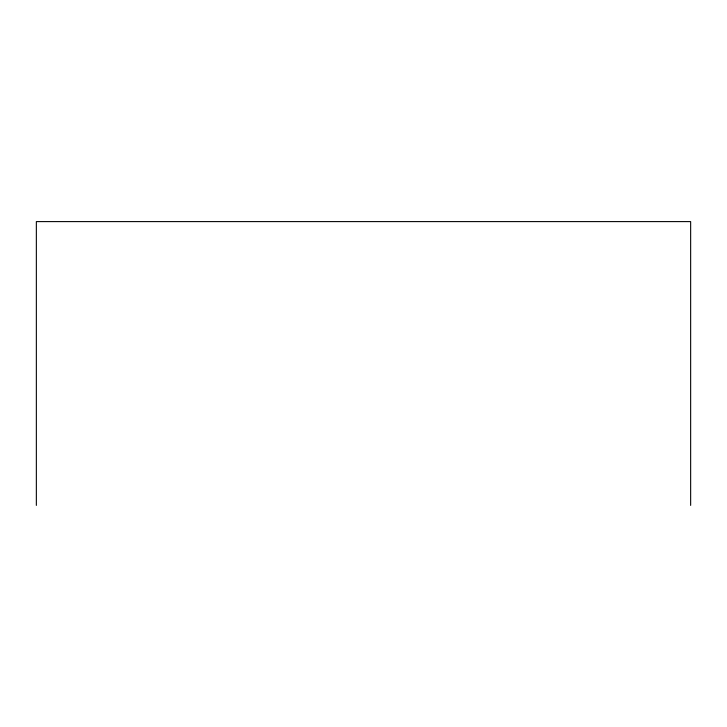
<?xml version="1.0" encoding="UTF-8"?>
<svg xmlns="http://www.w3.org/2000/svg" width="727" height="727" viewBox="0 0 727 727"><rect width="100%" height="100%" fill="white"/><g stroke="black" fill="none" stroke-linecap="round" stroke-linejoin="round"><path stroke-width="1.09" d="M690.65 505.401L690.65 221.599L36.35 221.599L36.35 505.401"/></g></svg>
